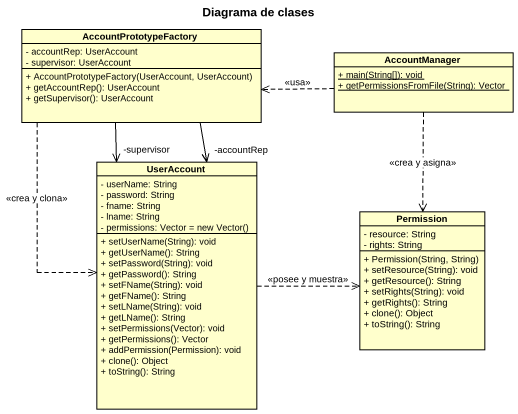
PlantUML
@startuml
title Diagrama de clases
hide circle
hide empty members
skinparam classAttributeIconSize 0
class AccountPrototypeFactory {
  - accountRep: UserAccount
  - supervisor: UserAccount
  + AccountPrototypeFactory(UserAccount, UserAccount)
  + getAccountRep(): UserAccount
  + getSupervisor(): UserAccount
}
class AccountManager {
  {static} + main(String[]): void
  {static} + getPermissionsFromFile(String): Vector
}
class UserAccount {
  - userName: String
  - password: String
  - fname: String
  - lname: String
  {field} - permissions: Vector = new Vector()
  + setUserName(String): void
  + getUserName(): String
  + setPassword(String): void
  + getPassword(): String
  + setFName(String): void
  + getFName(): String
  + setLName(String): void
  + getLName(): String
  + setPermissions(Vector): void
  + getPermissions(): Vector
  + addPermission(Permission): void
  + clone(): Object
  + toString(): String
}
class Permission {
  - resource: String
  - rights: String
  + Permission(String, String)
  + setResource(String): void
  + getResource(): String
  + setRights(String): void
  + getRights(): String
  + clone(): Object
  + toString(): String
}
AccountPrototypeFactory --> "-accountRep" UserAccount
AccountPrototypeFactory --> "-supervisor" UserAccount
AccountPrototypeFactory ..> UserAccount : <<crea y clona>>
AccountManager .left.> AccountPrototypeFactory : <<usa>>
AccountManager ..> Permission : <<crea y asigna>>
UserAccount .right.> Permission : <<posee y muestra>>
@enduml
